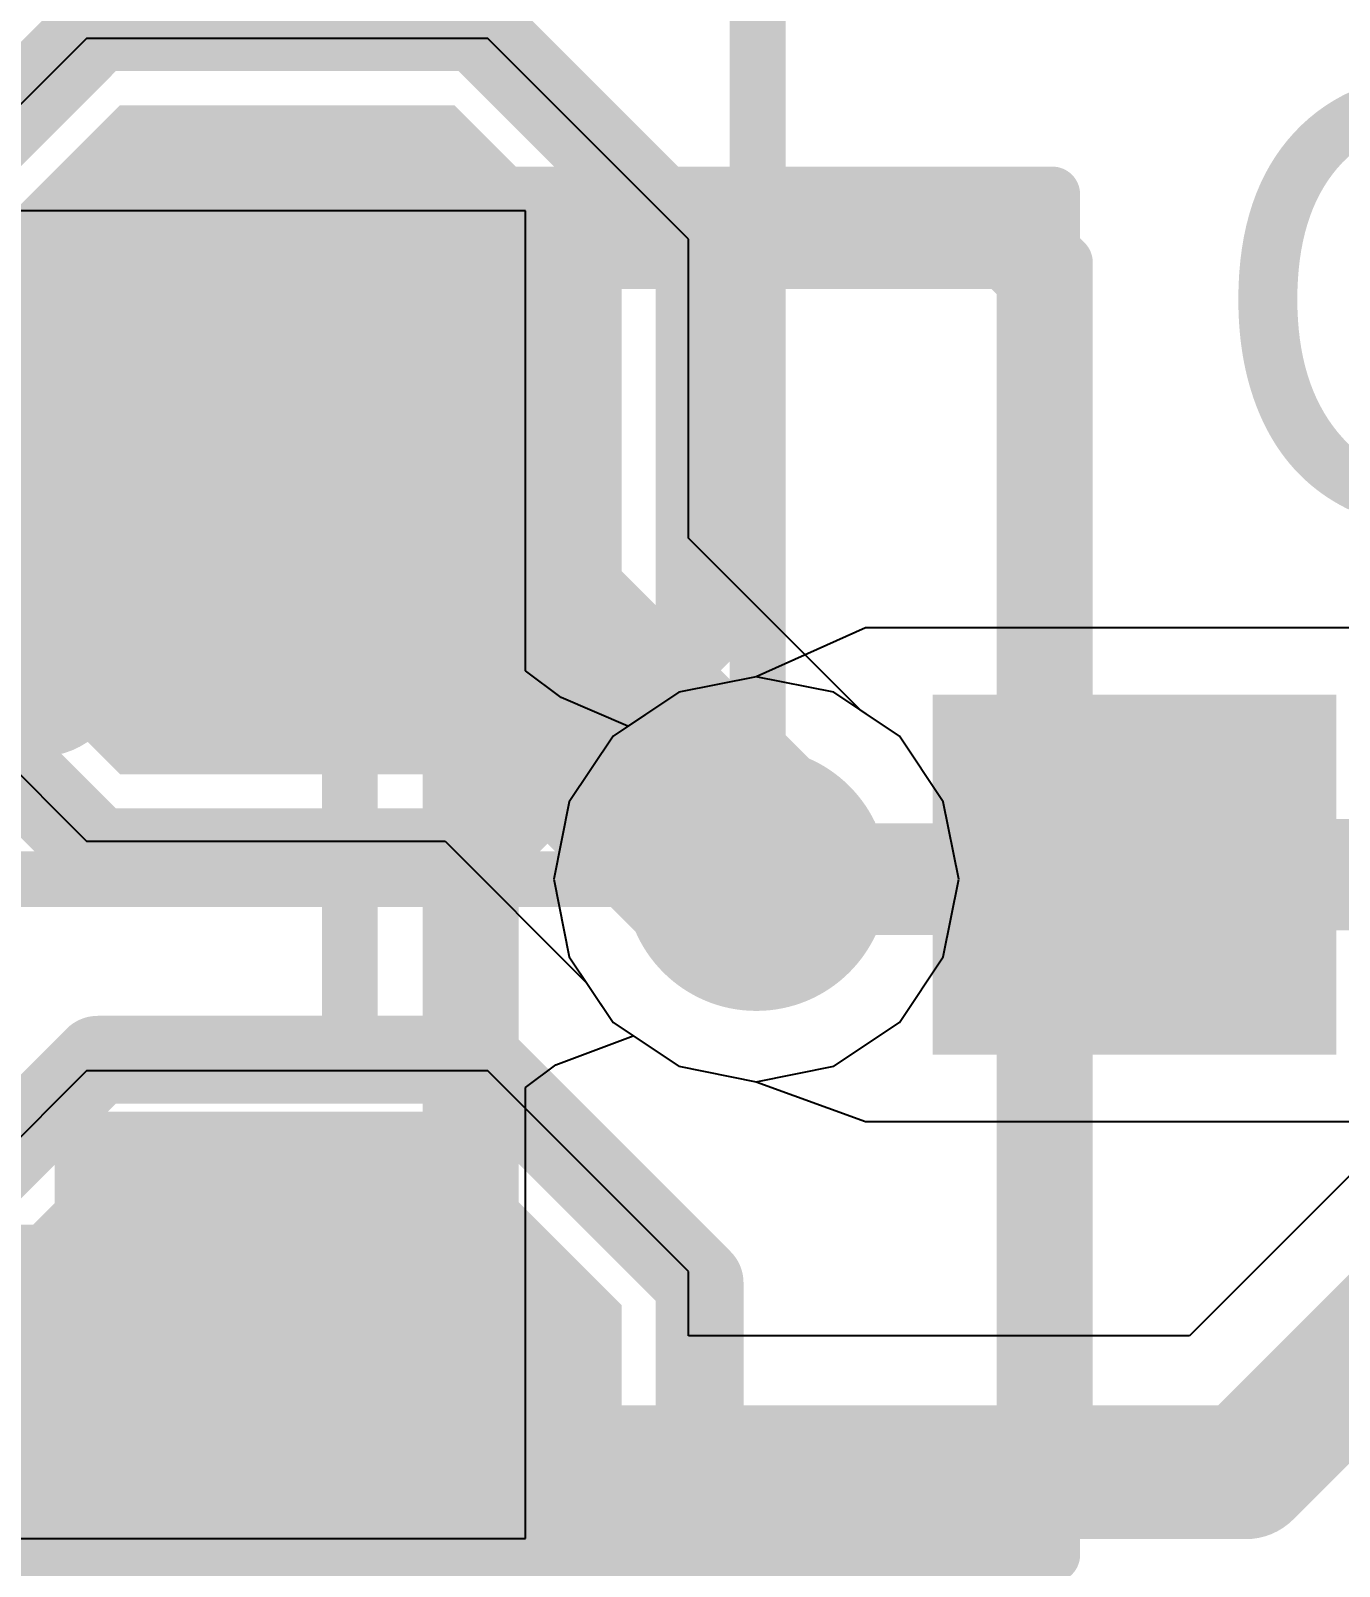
# Model space of a CAD drawing. Header units: millimetres. Extents: x -16 to 330, y -45 to 150.
# Drawn here: x 6.35 to 9.331, y 62.194 to 65.692 of the extents above; entities that cross this region are included whole.
import ezdxf

# ---------------------------------------------------------------- set-up
doc = ezdxf.new("R2010")
doc.units = ezdxf.units.MM
for name, color, linetype in [('BottomLayer', 5, 'Continuous'), ('BottomOverlay', 54, 'Continuous'), ('BottomPaste', 16, 'Continuous'), ('BottomSolder', 6, 'Continuous'), ('DrillDrawing', 1, 'Continuous'), ('Mechanical13', 56, 'Continuous'), ('MidLayer1', 16, 'Continuous'), ('MidLayer2', 76, 'Continuous'), ('TopLayer', 1, 'Continuous'), ('TopOverlay', 2, 'Continuous'), ('TopPaste', 8, 'Continuous'), ('TopSolder', 216, 'Continuous'), ('ViaHoleLayer', 16, 'Continuous')]:
    doc.layers.add(name, color=color, linetype=linetype)
doc.styles.add('Arial', font='arial.ttf', dxfattribs={"height": 0.2})

# ---------------------------------------------------------------- blocks, each defined once
blk = doc.blocks.new('S___23_112')
at = {"layer": 'TopLayer'}
for points in [[(-0.41, 1.46), (0.41, 1.46), (0.41, 0.54), (-0.41, 0.54)], [(-1.36, -0.54), (-0.54, -0.54), (-0.54, -1.46), (-1.36, -1.46)], [(0.54, -0.54), (1.36, -0.54), (1.36, -1.46), (0.54, -1.46)]]:
    blk.add_hatch(color=1, dxfattribs=at).paths.add_polyline_path(points)
at = {"layer": 'TopPaste'}
for points in [[(-0.41, 1.46), (0.41, 1.46), (0.41, 0.54), (-0.41, 0.54)], [(-1.36, -0.54), (-0.54, -0.54), (-0.54, -1.46), (-1.36, -1.46)], [(0.54, -0.54), (1.36, -0.54), (1.36, -1.46), (0.54, -1.46)]]:
    blk.add_hatch(color=8, dxfattribs=at).paths.add_polyline_path(points)
at = {"layer": 'TopSolder'}
for points in [[(-0.41, 1.46), (0.41, 1.46), (0.41, 0.54), (-0.41, 0.54)], [(-1.36, -0.54), (-0.54, -0.54), (-0.54, -1.46), (-1.36, -1.46)], [(0.54, -0.54), (1.36, -0.54), (1.36, -1.46), (0.54, -1.46)]]:
    blk.add_hatch(color=216, dxfattribs=at).paths.add_polyline_path(points)
at = {"layer": 'TopOverlay', "const_width": 0.127}
for points in [[(-1.5494, -0.5842), (-1.5494, 0.8128)], [(-0.5588, 0.8128), (-1.5494, 0.8128)], [(1.5494, 0.8128), (0.5588, 0.8128)], [(1.5494, -0.5842), (1.5494, 0.8128)], [(0.3302, -0.7874), (-0.3302, -0.7874)], [(-1.5494, -1.1684), (-1.6764, -1.0414)], [(-1.6764, -1.2954), (-1.6764, -1.0414)], [(-1.6764, -1.2954), (-1.5494, -1.1684)]]:
    blk.add_lwpolyline(points, dxfattribs=at)
at = {"layer": 'TopOverlay', "const_width": 0.0635}
for points in [[(-1.5812, 0.8128, 1), (-1.5176, 0.8128, 1)], [(-1.5812, 0.8128, 1), (-1.5176, 0.8128, 1)], [(-0.5905, 0.8128, 1), (-0.5271, 0.8128, 1)], [(0.5271, 0.8128, 1), (0.5905, 0.8128, 1)], [(1.5176, 0.8128, 1), (1.5812, 0.8128, 1)], [(1.5176, 0.8128, 1), (1.5812, 0.8128, 1)], [(-1.5812, -0.5842, 1), (-1.5176, -0.5842, 1)], [(1.5176, -0.5842, 1), (1.5812, -0.5842, 1)], [(-0.3619, -0.7874, 1), (-0.2984, -0.7874, 1)], [(0.2984, -0.7874, 1), (0.3619, -0.7874, 1)], [(-1.7082, -1.0414, 1), (-1.6446, -1.0414, 1)], [(-1.7082, -1.0414, 1), (-1.6446, -1.0414, 1)], [(-1.5812, -1.1684, 1), (-1.5176, -1.1684, 1)], [(-1.5812, -1.1684, 1), (-1.5176, -1.1684, 1)], [(-1.7082, -1.2954, 1), (-1.6446, -1.2954, 1)], [(-1.7082, -1.2954, 1), (-1.6446, -1.2954, 1)]]:
    blk.add_lwpolyline(points, format="xyb", close=True, dxfattribs=at)
blk = doc.blocks.new('T__________B_117')
at = {"layer": 'BottomLayer'}
blk.add_hatch(color=5, dxfattribs=at).paths.add_polyline_path([(0.381, 0.762), (-0.381, 0.762), (-0.762, 0.381), (-0.762, -0.381), (-0.381, -0.762), (0.381, -0.762), (0.762, -0.381), (0.762, 0.381)])
at = {"layer": 'BottomPaste'}
blk.add_hatch(color=16, dxfattribs=at).paths.add_polyline_path([(0.381, 0.762), (-0.381, 0.762), (-0.762, 0.381), (-0.762, -0.381), (-0.381, -0.762), (0.381, -0.762), (0.762, -0.381), (0.762, 0.381)])
at = {"layer": 'BottomSolder'}
blk.add_hatch(color=6, dxfattribs=at).paths.add_polyline_path([(0.381, 0.762), (-0.381, 0.762), (-0.762, 0.381), (-0.762, -0.381), (-0.381, -0.762), (0.381, -0.762), (0.762, -0.381), (0.762, 0.381)])
at = {"layer": 'BottomOverlay', "const_width": 0.2}
for points in [[(-0.4318, 0.9398), (-0.9398, 0.4318)], [(0.4318, 0.9398), (-0.4318, 0.9398)], [(0.4318, 0.9398), (-0.4318, 0.9398)], [(0.9398, 0.4318), (0.4318, 0.9398)], [(-0.9398, 0.4318), (-0.9398, -0.4318)], [(0.9398, 0.4318), (0.9398, -0.4318)], [(-0.4318, -0.9398), (-0.9398, -0.4318)], [(0.9398, -0.4318), (0.4318, -0.9398)], [(0.4318, -0.9398), (-0.4318, -0.9398)], [(0.4318, -0.9398), (-0.4318, -0.9398)]]:
    blk.add_lwpolyline(points, dxfattribs=at)
at = {"layer": 'BottomOverlay', "const_width": 0.1}
for points in [[(-0.4818, 0.9398, 1), (-0.3818, 0.9398, 1)], [(-0.4818, 0.9398, 1), (-0.3818, 0.9398, 1)], [(-0.4818, 0.9398, 1), (-0.3818, 0.9398, 1)], [(0.3818, 0.9398, 1), (0.4818, 0.9398, 1)], [(0.3818, 0.9398, 1), (0.4818, 0.9398, 1)], [(0.3818, 0.9398, 1), (0.4818, 0.9398, 1)], [(-0.9898, 0.4318, 1), (-0.8898, 0.4318, 1)], [(-0.9898, 0.4318, 1), (-0.8898, 0.4318, 1)], [(0.8898, 0.4318, 1), (0.9898, 0.4318, 1)], [(0.8898, 0.4318, 1), (0.9898, 0.4318, 1)], [(-0.9898, -0.4318, 1), (-0.8898, -0.4318, 1)], [(-0.9898, -0.4318, 1), (-0.8898, -0.4318, 1)], [(0.8898, -0.4318, 1), (0.9898, -0.4318, 1)], [(0.8898, -0.4318, 1), (0.9898, -0.4318, 1)], [(-0.4818, -0.9398, 1), (-0.3818, -0.9398, 1)], [(-0.4818, -0.9398, 1), (-0.3818, -0.9398, 1)], [(-0.4818, -0.9398, 1), (-0.3818, -0.9398, 1)], [(0.3818, -0.9398, 1), (0.4818, -0.9398, 1)], [(0.3818, -0.9398, 1), (0.4818, -0.9398, 1)], [(0.3818, -0.9398, 1), (0.4818, -0.9398, 1)]]:
    blk.add_lwpolyline(points, format="xyb", close=True, dxfattribs=at)
blk = doc.blocks.new('T__________B_125')
at = {"layer": 'BottomLayer'}
blk.add_hatch(color=5, dxfattribs=at).paths.add_polyline_path([(0.381, 0.762), (-0.381, 0.762), (-0.762, 0.381), (-0.762, -0.381), (-0.381, -0.762), (0.381, -0.762), (0.762, -0.381), (0.762, 0.381)])
at = {"layer": 'BottomPaste'}
blk.add_hatch(color=16, dxfattribs=at).paths.add_polyline_path([(0.381, 0.762), (-0.381, 0.762), (-0.762, 0.381), (-0.762, -0.381), (-0.381, -0.762), (0.381, -0.762), (0.762, -0.381), (0.762, 0.381)])
at = {"layer": 'BottomSolder'}
blk.add_hatch(color=6, dxfattribs=at).paths.add_polyline_path([(0.381, 0.762), (-0.381, 0.762), (-0.762, 0.381), (-0.762, -0.381), (-0.381, -0.762), (0.381, -0.762), (0.762, -0.381), (0.762, 0.381)])
at = {"layer": 'BottomOverlay', "const_width": 0.2}
for points in [[(-0.9398, 0.4318), (-0.4318, 0.9398)], [(0.4318, 0.9398), (-0.4318, 0.9398)], [(0.4318, 0.9398), (-0.4318, 0.9398)], [(0.9398, 0.4318), (0.4318, 0.9398)], [(-0.9398, -0.4318), (-0.9398, 0.4318)], [(0.9398, -0.4318), (0.9398, 0.4318)], [(-0.4318, -0.9398), (-0.9398, -0.4318)], [(0.4318, -0.9398), (0.9398, -0.4318)], [(0.4318, -0.9398), (-0.4318, -0.9398)], [(0.4318, -0.9398), (-0.4318, -0.9398)]]:
    blk.add_lwpolyline(points, dxfattribs=at)
at = {"layer": 'BottomOverlay', "const_width": 0.1}
for points in [[(-0.4818, 0.9398, 1), (-0.3818, 0.9398, 1)], [(-0.4818, 0.9398, 1), (-0.3818, 0.9398, 1)], [(-0.4818, 0.9398, 1), (-0.3818, 0.9398, 1)], [(0.3818, 0.9398, 1), (0.4818, 0.9398, 1)], [(0.3818, 0.9398, 1), (0.4818, 0.9398, 1)], [(0.3818, 0.9398, 1), (0.4818, 0.9398, 1)], [(-0.9898, 0.4318, 1), (-0.8898, 0.4318, 1)], [(-0.9898, 0.4318, 1), (-0.8898, 0.4318, 1)], [(0.8898, 0.4318, 1), (0.9898, 0.4318, 1)], [(0.8898, 0.4318, 1), (0.9898, 0.4318, 1)], [(-0.9898, -0.4318, 1), (-0.8898, -0.4318, 1)], [(-0.9898, -0.4318, 1), (-0.8898, -0.4318, 1)], [(0.8898, -0.4318, 1), (0.9898, -0.4318, 1)], [(0.8898, -0.4318, 1), (0.9898, -0.4318, 1)], [(-0.4818, -0.9398, 1), (-0.3818, -0.9398, 1)], [(-0.4818, -0.9398, 1), (-0.3818, -0.9398, 1)], [(-0.4818, -0.9398, 1), (-0.3818, -0.9398, 1)], [(0.3818, -0.9398, 1), (0.4818, -0.9398, 1)], [(0.3818, -0.9398, 1), (0.4818, -0.9398, 1)], [(0.3818, -0.9398, 1), (0.4818, -0.9398, 1)]]:
    blk.add_lwpolyline(points, format="xyb", close=True, dxfattribs=at)

msp = doc.modelspace()

# ---------------------------------------------------------------- hatches: boundary and pattern name
at = {"layer": 'BottomLayer'}
h = msp.add_hatch(color=5, dxfattribs=at)
edge = h.paths.add_edge_path()
edge.add_arc((8.0031, 63.7588), 0.3, 0, 360)
at = {"layer": 'BottomSolder'}
h = msp.add_hatch(color=6, dxfattribs=at)
edge = h.paths.add_edge_path()
edge.add_arc((8.0031, 63.7588), 0.15, 0, 360)
at = {"layer": 'MidLayer1'}
h = msp.add_hatch(color=16, dxfattribs=at)
edge = h.paths.add_edge_path()
edge.add_arc((8.0031, 63.7588), 0.3, 0, 360)
at = {"layer": 'MidLayer2'}
h = msp.add_hatch(color=76, dxfattribs=at)
edge = h.paths.add_edge_path()
edge.add_arc((8.0031, 63.7588), 0.3, 0, 360)
at = {"layer": 'TopLayer'}
h = msp.add_hatch(color=1, dxfattribs=at)
edge = h.paths.add_edge_path()
edge.add_arc((8.0031, 63.7588), 0.3, 0, 360)
at = {"layer": 'TopSolder'}
h = msp.add_hatch(color=216, dxfattribs=at)
edge = h.paths.add_edge_path()
edge.add_arc((8.0031, 63.7588), 0.15, 0, 360)
at = {"layer": 'ViaHoleLayer'}
h = msp.add_hatch(color=16, dxfattribs=at)
edge = h.paths.add_edge_path()
edge.add_arc((8.0031, 63.7588), 0.15, 0, 360)

# ---------------------------------------------------------------- linework, layer by layer
at = {"layer": 'BottomLayer'}
for p, q in [((12.023, 65.7518), (8.9899, 62.7186)), ((6.477, 65.6743), (6.1782, 65.3754)), ((7.3914, 65.6743), (6.477, 65.6743)), ((7.8486, 65.2171), (7.3914, 65.6743)), ((7.8486, 64.5359), (7.8486, 65.2171)), ((8.2397, 64.1448), (7.8486, 64.5359)), ((6.1782, 64.1443), (6.477, 63.8455)), ((8.3292, 64.085), (8.2397, 64.1448)), ((8.4292, 63.9353), (8.3292, 64.085)), ((8.4643, 63.7588), (8.4292, 63.9353)), ((6.477, 63.8455), (7.2938, 63.8455)), ((7.2938, 63.8455), (7.6171, 63.5222)), ((8.4292, 63.5823), (8.4643, 63.7588)), ((8.3292, 63.4326), (8.4292, 63.5823)), ((7.6171, 63.5222), (7.6769, 63.4326)), ((7.6769, 63.4326), (7.8265, 63.3327)), ((8.1796, 63.3327), (8.3292, 63.4326)), ((6.477, 63.3222), (6.1782, 63.0234)), ((7.3914, 63.3222), (6.477, 63.3222)), ((7.8486, 62.865), (7.3914, 63.3222)), ((7.8265, 63.3327), (8.0031, 63.2975)), ((8.0031, 63.2975), (8.1796, 63.3327)), ((7.8486, 62.7186), (7.8486, 62.865)), ((8.9899, 62.7186), (7.8486, 62.7186))]:
    msp.add_line(p, q, dxfattribs=at)
for points, const_width in [([(9.1186, 62.4078), (12.2428, 65.532)], 0.3048), ([(6.9248, 64.7599), (7.002, 64.7599)], 0.5588), ([(7.002, 64.7599), (7.9952, 63.7667)], 0.5588), ([(6.9342, 62.4078), (9.1186, 62.4078)], 0.3048)]:
    msp.add_lwpolyline(points, dxfattribs=dict(at, const_width=const_width))
for points, const_width in [([(6.7851, 64.7599, 1), (7.0645, 64.7599, 1)], 0.2794), ([(6.8623, 64.7599, 1), (7.1417, 64.7599, 1)], 0.2794), ([(6.8623, 64.7599, 1), (7.1417, 64.7599, 1)], 0.2794), ([(7.8555, 63.7667, 1), (8.1349, 63.7667, 1)], 0.2794), ([(6.858, 62.4078, 1), (7.0104, 62.4078, 1)], 0.1524), ([(9.0424, 62.4078, 1), (9.1948, 62.4078, 1)], 0.1524), ([(9.0424, 62.4078, 1), (9.1948, 62.4078, 1)], 0.1524)]:
    msp.add_lwpolyline(points, format="xyb", close=True, dxfattribs=dict(at, const_width=const_width))
at = {"layer": 'DrillDrawing', "const_width": 0.0508}
for points in [[(7.7491, 63.7588), (8.0031, 64.0128)], [(8.0031, 64.0128), (8.2571, 63.7588)], [(7.7491, 63.7588), (8.0031, 63.5048)], [(8.0031, 63.5048), (8.2571, 63.7588)]]:
    msp.add_lwpolyline(points, dxfattribs=at)
at = {"layer": 'DrillDrawing', "const_width": 0.0254}
for points in [[(7.9904, 64.0128, 1), (8.0158, 64.0128, 1)], [(7.9904, 64.0128, 1), (8.0158, 64.0128, 1)], [(7.7364, 63.7588, 1), (7.7618, 63.7588, 1)], [(7.7364, 63.7588, 1), (7.7618, 63.7588, 1)], [(8.2444, 63.7588, 1), (8.2698, 63.7588, 1)], [(8.2444, 63.7588, 1), (8.2698, 63.7588, 1)], [(7.9904, 63.5048, 1), (8.0158, 63.5048, 1)], [(7.9904, 63.5048, 1), (8.0158, 63.5048, 1)]]:
    msp.add_lwpolyline(points, format="xyb", close=True, dxfattribs=at)
at = {"layer": 'Mechanical13', "const_width": 0.127}
for points in [[(8.0062, 63.7588), (8.0062, 71.7035)], [(8.0062, 63.7588), (8.0062, 71.7035)], [(7.3062, 65.1638), (7.4012, 65.2588)], [(7.4012, 65.2588), (8.6112, 65.2588)], [(7.4012, 65.2588), (7.4471, 65.1671)], [(8.5654, 65.1671), (8.6112, 65.2588)], [(8.6112, 65.2588), (8.7062, 65.1638)], [(7.3312, 65.1513), (7.4137, 65.2338)], [(7.4137, 65.2338), (8.5987, 65.2338)], [(8.5987, 65.2338), (8.6812, 65.1513)], [(7.3062, 65.1638), (7.398, 65.1179)], [(7.3062, 62.3538), (7.3062, 65.1638)], [(7.3312, 62.3663), (7.3312, 65.1513)], [(7.398, 65.1179), (7.4471, 65.1671)], [(7.4471, 65.1671), (8.5654, 65.1671)], [(8.5654, 65.1671), (8.6145, 65.1179)], [(8.6145, 65.1179), (8.7062, 65.1638)], [(8.6812, 62.3663), (8.6812, 65.1513)], [(8.7062, 62.3538), (8.7062, 65.1638)], [(7.398, 62.3997), (7.398, 65.1179)], [(8.6145, 62.3997), (8.6145, 65.1179)], [(6.7562, 64.9088), (6.9562, 64.9088)], [(6.7562, 64.5088), (6.7562, 64.9088)], [(6.9562, 64.9088), (7.0562, 64.9088)], [(6.9562, 64.5088), (6.9562, 64.9088)], [(7.0562, 64.9088), (7.3062, 64.9088)], [(7.0562, 64.5088), (7.0562, 64.9088)], [(7.3062, 64.9088), (7.3312, 64.9088)], [(6.7562, 64.5088), (6.9562, 64.5088)], [(6.9562, 64.5088), (7.0562, 64.5088)], [(7.0562, 64.5088), (7.3062, 64.5088)], [(7.3062, 64.5088), (7.3312, 64.5088)], [(8.6812, 63.9588), (8.7062, 63.9588)], [(8.7062, 63.9588), (8.9562, 63.9588)], [(8.9562, 63.9588), (9.0562, 63.9588)], [(8.9562, 63.5588), (8.9562, 63.9588)], [(9.0562, 63.9588), (9.2562, 63.9588)], [(9.0562, 63.5588), (9.0562, 63.9588)], [(9.2562, 63.5588), (9.2562, 63.9588)], [(5.5062, 63.7588), (13.451, 63.7588)], [(5.5062, 63.7588), (13.451, 63.7588)], [(8.0062, 63.7588), (11.9786, 63.7588)], [(8.0062, 63.7588), (11.9786, 63.7588)], [(8.6812, 63.5588), (8.7062, 63.5588)], [(8.7062, 63.5588), (8.9562, 63.5588)], [(8.9562, 63.5588), (9.0562, 63.5588)], [(9.0562, 63.5588), (9.2562, 63.5588)], [(6.7562, 63.0088), (6.9562, 63.0088)], [(6.7562, 62.6088), (6.7562, 63.0088)], [(6.9562, 63.0088), (7.0562, 63.0088)], [(6.9562, 62.6088), (6.9562, 63.0088)], [(7.0562, 63.0088), (7.3062, 63.0088)], [(7.0562, 62.6088), (7.0562, 63.0088)], [(7.3062, 63.0088), (7.3312, 63.0088)], [(6.7562, 62.6088), (6.9562, 62.6088)], [(6.9562, 62.6088), (7.0562, 62.6088)], [(7.0562, 62.6088), (7.3062, 62.6088)], [(7.3062, 62.6088), (7.3312, 62.6088)], [(7.3062, 62.3538), (7.398, 62.3997)], [(7.398, 62.3997), (7.4471, 62.3506)], [(8.5654, 62.3506), (8.6145, 62.3997)], [(8.6145, 62.3997), (8.7062, 62.3538)], [(7.3062, 62.3538), (7.4012, 62.2588)], [(7.3312, 62.3663), (7.4137, 62.2838)], [(7.4012, 62.2588), (7.4471, 62.3506)], [(7.4471, 62.3506), (8.5654, 62.3506)], [(8.5654, 62.3506), (8.6112, 62.2588)], [(8.5987, 62.2838), (8.6812, 62.3663)], [(8.6112, 62.2588), (8.7062, 62.3538)], [(7.4137, 62.2838), (8.5987, 62.2838)], [(7.4012, 62.2588), (8.6112, 62.2588)]]:
    msp.add_lwpolyline(points, dxfattribs=at)
at = {"layer": 'Mechanical13'}
for points, const_width in [([(7.3695, 65.2588, 1), (7.433, 65.2588, 1)], 0.0635), ([(7.3695, 65.2588, 1), (7.433, 65.2588, 1)], 0.0635), ([(7.3695, 65.2588, 1), (7.433, 65.2588, 1)], 0.0635), ([(8.5795, 65.2588, 1), (8.643, 65.2588, 1)], 0.0635), ([(8.5795, 65.2588, 1), (8.643, 65.2588, 1)], 0.0635), ([(8.5795, 65.2588, 1), (8.643, 65.2588, 1)], 0.0635), ([(7.382, 65.2338, 1), (7.4455, 65.2338, 1)], 0.0635), ([(7.382, 65.2338, 1), (7.4455, 65.2338, 1)], 0.0635), ([(8.567, 65.2338, 1), (8.6305, 65.2338, 1)], 0.0635), ([(8.567, 65.2338, 1), (8.6305, 65.2338, 1)], 0.0635), ([(7.2745, 65.1638, 1), (7.338, 65.1638, 1)], 0.0635), ([(7.2745, 65.1638, 1), (7.338, 65.1638, 1)], 0.0635), ([(7.2745, 65.1638, 1), (7.338, 65.1638, 1)], 0.0635), ([(7.2995, 65.1513, 1), (7.363, 65.1513, 1)], 0.0635), ([(7.2995, 65.1513, 1), (7.363, 65.1513, 1)], 0.0635), ([(7.4154, 65.1671, 1), (7.4789, 65.1671, 1)], 0.0635), ([(7.4154, 65.1671, 1), (7.4789, 65.1671, 1)], 0.0635), ([(7.4154, 65.1671, 1), (7.4789, 65.1671, 1)], 0.0635), ([(8.5336, 65.1671, 1), (8.5971, 65.1671, 1)], 0.0635), ([(8.5336, 65.1671, 1), (8.5971, 65.1671, 1)], 0.0635), ([(8.5336, 65.1671, 1), (8.5971, 65.1671, 1)], 0.0635), ([(8.6495, 65.1513, 1), (8.713, 65.1513, 1)], 0.0635), ([(8.6495, 65.1513, 1), (8.713, 65.1513, 1)], 0.0635), ([(8.6745, 65.1638, 1), (8.738, 65.1638, 1)], 0.0635), ([(8.6745, 65.1638, 1), (8.738, 65.1638, 1)], 0.0635), ([(8.6745, 65.1638, 1), (8.738, 65.1638, 1)], 0.0635), ([(7.3662, 65.1179, 1), (7.4297, 65.1179, 1)], 0.0635), ([(7.3662, 65.1179, 1), (7.4297, 65.1179, 1)], 0.0635), ([(7.3662, 65.1179, 1), (7.4297, 65.1179, 1)], 0.0635), ([(8.5827, 65.1179, 1), (8.6462, 65.1179, 1)], 0.0635), ([(8.5827, 65.1179, 1), (8.6462, 65.1179, 1)], 0.0635), ([(8.5827, 65.1179, 1), (8.6462, 65.1179, 1)], 0.0635), ([(6.7245, 64.9088, 1), (6.788, 64.9088, 1)], 0.0635), ([(6.7245, 64.9088, 1), (6.788, 64.9088, 1)], 0.0635), ([(6.9245, 64.9088, 1), (6.988, 64.9088, 1)], 0.0635), ([(6.9245, 64.9088, 1), (6.988, 64.9088, 1)], 0.0635), ([(6.9245, 64.9088, 1), (6.988, 64.9088, 1)], 0.0635), ([(7.0245, 64.9088, 1), (7.088, 64.9088, 1)], 0.0635), ([(7.0245, 64.9088, 1), (7.088, 64.9088, 1)], 0.0635), ([(7.0245, 64.9088, 1), (7.088, 64.9088, 1)], 0.0635), ([(7.2745, 64.9088, 1), (7.338, 64.9088, 1)], 0.0635), ([(7.2745, 64.9088, 1), (7.338, 64.9088, 1)], 0.0635), ([(7.2995, 64.9088, 1), (7.363, 64.9088, 1)], 0.0635), ([(6.7245, 64.5088, 1), (6.788, 64.5088, 1)], 0.0635), ([(6.7245, 64.5088, 1), (6.788, 64.5088, 1)], 0.0635), ([(6.9245, 64.5088, 1), (6.988, 64.5088, 1)], 0.0635), ([(6.9245, 64.5088, 1), (6.988, 64.5088, 1)], 0.0635), ([(6.9245, 64.5088, 1), (6.988, 64.5088, 1)], 0.0635), ([(7.0245, 64.5088, 1), (7.088, 64.5088, 1)], 0.0635), ([(7.0245, 64.5088, 1), (7.088, 64.5088, 1)], 0.0635), ([(7.0245, 64.5088, 1), (7.088, 64.5088, 1)], 0.0635), ([(7.2745, 64.5088, 1), (7.338, 64.5088, 1)], 0.0635), ([(7.2745, 64.5088, 1), (7.338, 64.5088, 1)], 0.0635), ([(7.2995, 64.5088, 1), (7.363, 64.5088, 1)], 0.0635), ([(8.6495, 63.9588, 1), (8.713, 63.9588, 1)], 0.0635), ([(8.6745, 63.9588, 1), (8.738, 63.9588, 1)], 0.0635), ([(8.6745, 63.9588, 1), (8.738, 63.9588, 1)], 0.0635), ([(8.9245, 63.9588, 1), (8.988, 63.9588, 1)], 0.0635), ([(8.9245, 63.9588, 1), (8.988, 63.9588, 1)], 0.0635), ([(8.9245, 63.9588, 1), (8.988, 63.9588, 1)], 0.0635), ([(9.0245, 63.9588, 1), (9.088, 63.9588, 1)], 0.0635), ([(9.0245, 63.9588, 1), (9.088, 63.9588, 1)], 0.0635), ([(9.0245, 63.9588, 1), (9.088, 63.9588, 1)], 0.0635), ([(9.2245, 63.9588, 1), (9.288, 63.9588, 1)], 0.0635), ([(9.2245, 63.9588, 1), (9.288, 63.9588, 1)], 0.0635), ([(8.0094, 63.7588, 1), (8.0031, 63.7588, 1)], 0.127), ([(8.0094, 63.7588, 1), (8.0031, 63.7588, 1)], 0.127), ([(7.9713, 63.7588, 1), (8.0348, 63.7588, 1)], 0.0635), ([(7.9713, 63.7588, 1), (8.0348, 63.7588, 1)], 0.0635), ([(7.9745, 63.7588, 1), (8.038, 63.7588, 1)], 0.0635), ([(7.9745, 63.7588, 1), (8.038, 63.7588, 1)], 0.0635), ([(7.9745, 63.7588, 1), (8.038, 63.7588, 1)], 0.0635), ([(7.9745, 63.7588, 1), (8.038, 63.7588, 1)], 0.0635), ([(7.9777, 63.7588, 1), (8.0412, 63.7588, 1)], 0.0635), ([(7.9777, 63.7588, 1), (8.0412, 63.7588, 1)], 0.0635), ([(8.6495, 63.5588, 1), (8.713, 63.5588, 1)], 0.0635), ([(8.6745, 63.5588, 1), (8.738, 63.5588, 1)], 0.0635), ([(8.6745, 63.5588, 1), (8.738, 63.5588, 1)], 0.0635), ([(8.9245, 63.5588, 1), (8.988, 63.5588, 1)], 0.0635), ([(8.9245, 63.5588, 1), (8.988, 63.5588, 1)], 0.0635), ([(8.9245, 63.5588, 1), (8.988, 63.5588, 1)], 0.0635), ([(9.0245, 63.5588, 1), (9.088, 63.5588, 1)], 0.0635), ([(9.0245, 63.5588, 1), (9.088, 63.5588, 1)], 0.0635), ([(9.0245, 63.5588, 1), (9.088, 63.5588, 1)], 0.0635), ([(9.2245, 63.5588, 1), (9.288, 63.5588, 1)], 0.0635), ([(9.2245, 63.5588, 1), (9.288, 63.5588, 1)], 0.0635), ([(6.7245, 63.0088, 1), (6.788, 63.0088, 1)], 0.0635), ([(6.7245, 63.0088, 1), (6.788, 63.0088, 1)], 0.0635), ([(6.9245, 63.0088, 1), (6.988, 63.0088, 1)], 0.0635), ([(6.9245, 63.0088, 1), (6.988, 63.0088, 1)], 0.0635), ([(6.9245, 63.0088, 1), (6.988, 63.0088, 1)], 0.0635), ([(7.0245, 63.0088, 1), (7.088, 63.0088, 1)], 0.0635), ([(7.0245, 63.0088, 1), (7.088, 63.0088, 1)], 0.0635), ([(7.0245, 63.0088, 1), (7.088, 63.0088, 1)], 0.0635), ([(7.2745, 63.0088, 1), (7.338, 63.0088, 1)], 0.0635), ([(7.2745, 63.0088, 1), (7.338, 63.0088, 1)], 0.0635), ([(7.2995, 63.0088, 1), (7.363, 63.0088, 1)], 0.0635), ([(6.7245, 62.6088, 1), (6.788, 62.6088, 1)], 0.0635), ([(6.7245, 62.6088, 1), (6.788, 62.6088, 1)], 0.0635), ([(6.9245, 62.6088, 1), (6.988, 62.6088, 1)], 0.0635), ([(6.9245, 62.6088, 1), (6.988, 62.6088, 1)], 0.0635), ([(6.9245, 62.6088, 1), (6.988, 62.6088, 1)], 0.0635), ([(7.0245, 62.6088, 1), (7.088, 62.6088, 1)], 0.0635), ([(7.0245, 62.6088, 1), (7.088, 62.6088, 1)], 0.0635), ([(7.0245, 62.6088, 1), (7.088, 62.6088, 1)], 0.0635), ([(7.2745, 62.6088, 1), (7.338, 62.6088, 1)], 0.0635), ([(7.2745, 62.6088, 1), (7.338, 62.6088, 1)], 0.0635), ([(7.2995, 62.6088, 1), (7.363, 62.6088, 1)], 0.0635), ([(7.3662, 62.3997, 1), (7.4297, 62.3997, 1)], 0.0635), ([(7.3662, 62.3997, 1), (7.4297, 62.3997, 1)], 0.0635), ([(7.3662, 62.3997, 1), (7.4297, 62.3997, 1)], 0.0635), ([(8.5827, 62.3997, 1), (8.6462, 62.3997, 1)], 0.0635), ([(8.5827, 62.3997, 1), (8.6462, 62.3997, 1)], 0.0635), ([(8.5827, 62.3997, 1), (8.6462, 62.3997, 1)], 0.0635), ([(7.2745, 62.3538, 1), (7.338, 62.3538, 1)], 0.0635), ([(7.2745, 62.3538, 1), (7.338, 62.3538, 1)], 0.0635), ([(7.2745, 62.3538, 1), (7.338, 62.3538, 1)], 0.0635), ([(7.2995, 62.3663, 1), (7.363, 62.3663, 1)], 0.0635), ([(7.2995, 62.3663, 1), (7.363, 62.3663, 1)], 0.0635), ([(7.4154, 62.3506, 1), (7.4789, 62.3506, 1)], 0.0635), ([(7.4154, 62.3506, 1), (7.4789, 62.3506, 1)], 0.0635), ([(7.4154, 62.3506, 1), (7.4789, 62.3506, 1)], 0.0635), ([(8.5336, 62.3506, 1), (8.5971, 62.3506, 1)], 0.0635), ([(8.5336, 62.3506, 1), (8.5971, 62.3506, 1)], 0.0635), ([(8.5336, 62.3506, 1), (8.5971, 62.3506, 1)], 0.0635), ([(8.6495, 62.3663, 1), (8.713, 62.3663, 1)], 0.0635), ([(8.6495, 62.3663, 1), (8.713, 62.3663, 1)], 0.0635), ([(8.6745, 62.3538, 1), (8.738, 62.3538, 1)], 0.0635), ([(8.6745, 62.3538, 1), (8.738, 62.3538, 1)], 0.0635), ([(8.6745, 62.3538, 1), (8.738, 62.3538, 1)], 0.0635), ([(7.382, 62.2838, 1), (7.4455, 62.2838, 1)], 0.0635), ([(7.382, 62.2838, 1), (7.4455, 62.2838, 1)], 0.0635), ([(8.567, 62.2838, 1), (8.6305, 62.2838, 1)], 0.0635), ([(8.567, 62.2838, 1), (8.6305, 62.2838, 1)], 0.0635), ([(7.3695, 62.2588, 1), (7.433, 62.2588, 1)], 0.0635), ([(7.3695, 62.2588, 1), (7.433, 62.2588, 1)], 0.0635), ([(7.3695, 62.2588, 1), (7.433, 62.2588, 1)], 0.0635), ([(8.5795, 62.2588, 1), (8.643, 62.2588, 1)], 0.0635), ([(8.5795, 62.2588, 1), (8.643, 62.2588, 1)], 0.0635), ([(8.5795, 62.2588, 1), (8.643, 62.2588, 1)], 0.0635)]:
    msp.add_lwpolyline(points, format="xyb", close=True, dxfattribs=dict(at, const_width=const_width))
at = {"layer": 'MidLayer1'}
for p, q in [((8.0031, 64.2201), (7.8265, 64.185)), ((8.1796, 64.185), (8.0031, 64.2201)), ((7.8265, 64.185), (7.6769, 64.085)), ((8.3292, 64.085), (8.1796, 64.185)), ((7.6769, 64.085), (7.5769, 63.9353)), ((8.4292, 63.9353), (8.3292, 64.085)), ((7.5769, 63.9353), (7.5418, 63.7588)), ((8.4643, 63.7588), (8.4292, 63.9353)), ((7.5418, 63.7588), (7.5769, 63.5823)), ((8.4292, 63.5823), (8.4643, 63.7588)), ((7.5769, 63.5823), (7.6769, 63.4326)), ((8.3292, 63.4326), (8.4292, 63.5823)), ((7.6769, 63.4326), (7.8265, 63.3327)), ((8.1796, 63.3327), (8.3292, 63.4326)), ((7.8265, 63.3327), (8.0031, 63.2975)), ((8.0031, 63.2975), (8.1796, 63.3327))]:
    msp.add_line(p, q, dxfattribs=at)
at = {"layer": 'MidLayer2'}
for p, q in [((8.0031, 64.2201), (7.8265, 64.185)), ((8.1796, 64.185), (8.0031, 64.2201)), ((7.8265, 64.185), (7.6769, 64.085)), ((8.3292, 64.085), (8.1796, 64.185)), ((7.6769, 64.085), (7.5769, 63.9353)), ((8.4292, 63.9353), (8.3292, 64.085)), ((7.5769, 63.9353), (7.5418, 63.7588)), ((8.4643, 63.7588), (8.4292, 63.9353)), ((7.5418, 63.7588), (7.5769, 63.5823)), ((8.4292, 63.5823), (8.4643, 63.7588)), ((7.5769, 63.5823), (7.6769, 63.4326)), ((8.3292, 63.4326), (8.4292, 63.5823)), ((7.6769, 63.4326), (7.8265, 63.3327)), ((8.1796, 63.3327), (8.3292, 63.4326)), ((7.8265, 63.3327), (8.0031, 63.2975)), ((8.0031, 63.2975), (8.1796, 63.3327))]:
    msp.add_line(p, q, dxfattribs=at)
at = {"layer": 'TopLayer'}
for p, q in [((7.477, 65.2817), (6.2522, 65.2817)), ((7.477, 64.2336), (7.477, 65.2817)), ((8.2522, 64.3317), (8.0031, 64.2201)), ((9.477, 64.3317), (8.2522, 64.3317)), ((8.2522, 64.3317), (8.2522, 64.3317)), ((7.5585, 64.173), (7.477, 64.2336)), ((8.0031, 64.2201), (7.8265, 64.185)), ((7.7105, 64.1074), (7.5585, 64.173)), ((7.8265, 64.185), (7.7105, 64.1074)), ((7.5466, 63.3357), (7.7225, 63.4022)), ((7.7225, 63.4022), (7.8265, 63.3327)), ((7.477, 63.284), (7.5466, 63.3357)), ((7.8265, 63.3327), (8.0031, 63.2975)), ((7.477, 62.2569), (7.477, 63.284)), ((8.0031, 63.2975), (8.2522, 63.2069)), ((8.2522, 63.2069), (8.2522, 63.2069)), ((8.2522, 63.2069), (9.4409, 63.2069)), ((6.2522, 62.2569), (7.477, 62.2569))]:
    msp.add_line(p, q, dxfattribs=at)
for points, const_width in [([(6.5951, 64.4998), (6.8146, 64.7193)], 0.381), ([(6.8146, 64.7193), (6.8646, 64.7193)], 0.381), ([(6.5951, 64.4519), (6.5951, 64.4998)], 0.381), ([(6.3719, 64.2287), (6.5951, 64.4519)], 0.381), ([(5.6134, 64.2287), (6.3719, 64.2287)], 0.381), ([(8.0031, 63.7588), (8.8541, 63.7588)], 0.254), ([(8.8541, 63.7588), (8.8646, 63.7693)], 0.254), ([(8.8646, 63.7693), (9.9923, 63.7693)], 0.254), ([(6.083, 62.8193), (6.8646, 62.8193)], 0.3048)]:
    msp.add_lwpolyline(points, dxfattribs=dict(at, const_width=const_width))
for points, const_width in [([(6.7193, 64.7193, 1), (6.9098, 64.7193, 1)], 0.1905), ([(6.7193, 64.7193, 1), (6.9098, 64.7193, 1)], 0.1905), ([(6.7693, 64.7193, 1), (6.9598, 64.7193, 1)], 0.1905), ([(6.4998, 64.4998, 1), (6.6903, 64.4998, 1)], 0.1905), ([(6.4998, 64.4998, 1), (6.6903, 64.4998, 1)], 0.1905), ([(6.4998, 64.4519, 1), (6.6903, 64.4519, 1)], 0.1905), ([(6.4998, 64.4519, 1), (6.6903, 64.4519, 1)], 0.1905), ([(6.2766, 64.2287, 1), (6.4671, 64.2287, 1)], 0.1905), ([(6.2766, 64.2287, 1), (6.4671, 64.2287, 1)], 0.1905), ([(7.9396, 63.7588, 1), (8.0666, 63.7588, 1)], 0.127), ([(8.7906, 63.7588, 1), (8.9176, 63.7588, 1)], 0.127), ([(8.7906, 63.7588, 1), (8.9176, 63.7588, 1)], 0.127), ([(8.8011, 63.7693, 1), (8.9281, 63.7693, 1)], 0.127), ([(8.8011, 63.7693, 1), (8.9281, 63.7693, 1)], 0.127), ([(6.7884, 62.8193, 1), (6.9408, 62.8193, 1)], 0.1524)]:
    msp.add_lwpolyline(points, format="xyb", close=True, dxfattribs=dict(at, const_width=const_width))

# ---------------------------------------------------------------- block references
for name, p, rotation in [('T__________B_117', (6.9342, 64.7599), 180), ('S___23_112', (7.8646, 63.7693), 270), ('T__________B_125', (6.9342, 62.4078), 270)]:
    msp.add_blockref(name, p, dxfattribs=dict(rotation=rotation))

# ---------------------------------------------------------------- texts
at = {"layer": 'TopOverlay', "style": 'Arial'}
msp.add_text('Q5', height=1.016, dxfattribs=at).set_placement((9.0342, 64.567))

doc.saveas('drawing.dxf')
